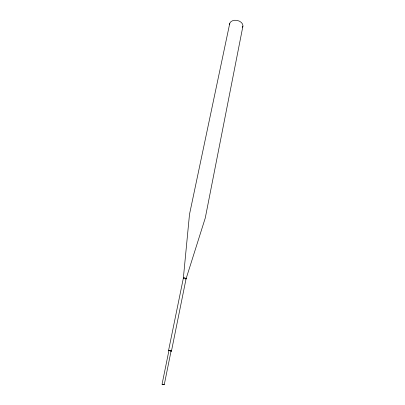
<?xml version="1.0" encoding="UTF-8"?>
<svg xmlns="http://www.w3.org/2000/svg" width="405" height="405" viewBox="0 0 405 405"><rect width="100%" height="100%" fill="white"/><g stroke="black" fill="none" stroke-linecap="round" stroke-linejoin="round"><path stroke-width="0.61" d="M162.061 384.208L164.253 384.694L171.087 350.973L170.176 350.512L168.951 350.492L162.061 384.208L164.253 384.694M183.637 278.559L183.394 278.103L184.356 277.941L185.91 278.438L186.097 278.711L185.703 278.974L186.097 278.711L184.898 278.027L183.359 278.159L168.566 350.462M242.924 26.133L205.274 217.996L186.087 278.772M171.477 351.003L186.097 278.711M229.731 23.49L189.499 214.361L183.349 278.22L183.759 278.63M171.087 350.973L170.662 351.059M169.022 350.791A1.483 0.334 11.5 0 1 169.052 350.29A1.483 0.334 11.5 0 1 171.188 350.75A1.483 0.334 11.5 0 1 170.783 351.17M229.62 24.725A6.738 4.728 11.5 0 1 237.188 20.427A6.738 4.728 11.5 0 1 242.56 27.312"/></g></svg>
